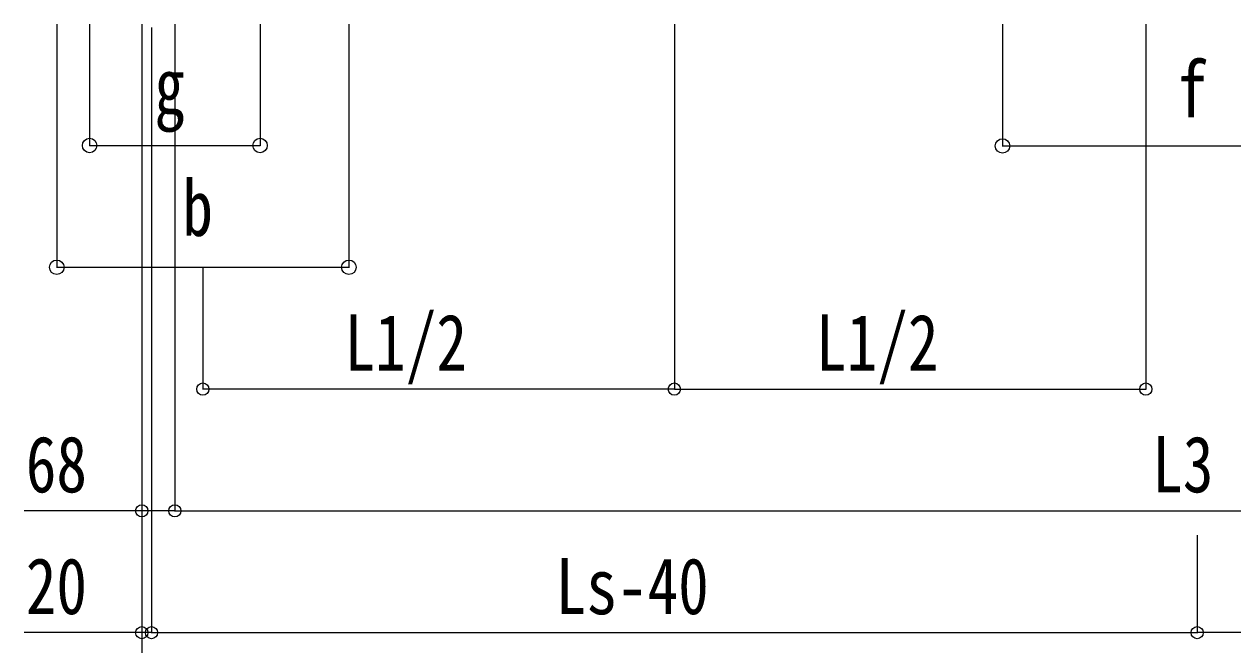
# Model space of a CAD drawing. Units: millimetres, scale not verified. Extents: x -14718 to 14718, y -10395 to 10395.
# Drawn here: x -6219 to -3736, y -6918 to -5644 of the extents above; entities that cross this region are included whole.
import ezdxf
from ezdxf.enums import TextEntityAlignment as Align

# ---------------------------------------------------------------- set-up
doc = ezdxf.new("R2010")
doc.units = ezdxf.units.MM
doc.header["$LTSCALE"] = 40
doc.layers.add('0-6_YKK_D', color=6, linetype='Continuous')
doc.styles.add('ＭＳ ゴシック', font='')
doc.styles.get('ＭＳ ゴシック').set_extended_font_data('MS Gothic')

msp = doc.modelspace()

# ---------------------------------------------------------------- linework, layer by layer
at = {"layer": '0-6_YKK_D'}
for p, q in [((-6151.58, -5643.58), (-6151.58, -6143.58)), ((-6084.08, -5643.58), (-6084.08, -5893.58)), ((-5977.08, -5643.58), (-5977.08, -7143.58)), ((-5977.08, -5643.58), (-5977.08, -6643.58)), ((-5977.08, -5644.58), (-5977.08, -6893.58)), ((-5957.08, -5650.51), (-5957.08, -6893.58)), ((-5909.08, -5643.58), (-5909.08, -6643.58)), ((-5734.08, -5643.58), (-5734.08, -5893.58)), ((-5551.58, -5643.58), (-5551.58, -6143.58)), ((-4883.08, -5643.58), (-4883.08, -6393.58)), ((-4883.08, -5643.58), (-4883.08, -6393.58)), ((-4209.08, -5643.58), (-4209.08, -5894.58)), ((-3914.58, -5643.58), (-3914.58, -6393.58)), ((-6084.08, -5892.58), (-5734.08, -5892.58)), ((-4209.08, -5893.58), (-3409.08, -5893.58)), ((-6151.58, -6142.58), (-5551.58, -6142.58)), ((-5909.08, -6144.58), (-5909.08, -6643.58)), ((-5851.58, -6144.58), (-5851.58, -6393.58)), ((-4883.08, -6392.58), (-5851.58, -6392.58)), ((-4883.08, -6392.58), (-3914.58, -6392.58)), ((-5909.08, -6642.58), (-1709.08, -6642.58)), ((-5957.08, -6692.58), (-5957.08, -6893.58)), ((-3809.08, -6692.58), (-3809.08, -6893.58)), ((-3809.08, -6692.58), (-3809.08, -6893.58)), ((-5957.08, -6892.58), (-3809.08, -6892.58)), ((-1661.08, -6892.58), (-3809.08, -6892.58))]:
    msp.add_line(p, q, dxfattribs=at)
for points in [[(-5909.08, -6642.58), (-5977.08, -6642.58), (-6218.54, -6642.58)], [(-5957.08, -6892.58), (-5977.08, -6892.58), (-6218.54, -6892.58)]]:
    msp.add_lwpolyline(points, dxfattribs=at)
for centre, radius in [((-6084.08, -5892.58), 14.88), ((-5734.08, -5892.58), 14.88), ((-4209.08, -5893.58), 14.88), ((-6151.58, -6142.58), 14.88), ((-5551.58, -6142.58), 14.88), ((-5851.58, -6392.58), 12.5), ((-4883.08, -6392.58), 12.5), ((-4883.08, -6392.58), 12.5), ((-3914.58, -6392.58), 12.5), ((-5977.08, -6642.58), 12.5), ((-5909.08, -6642.58), 12.5), ((-5909.08, -6642.58), 12.5), ((-5977.08, -6892.58), 12.5), ((-5957.08, -6892.58), 12.5), ((-5957.08, -6892.58), 12.5), ((-3809.08, -6892.58), 12.5), ((-3809.08, -6892.58), 12.5)]:
    msp.add_circle(centre, radius, dxfattribs=at)

# ---------------------------------------------------------------- texts
at = {"layer": '0-6_YKK_D', "style": 'ＭＳ ゴシック', "width": 0.8}
for s, p in [('f', (-3851.08, -5869.58)), ('g', (-5951.08, -5862.58)), ('b', (-5893.58, -6112.58)), ('L1/2', (-5560.53, -6389.25)), ('L1/2', (-4592.03, -6389.25)), ('68', (-6215.21, -6639.25)), ('L3', (-3901.48, -6639.25)), ('20', (-6215.21, -6889.25)), ('Ls-40', (-5126.68, -6889.25))]:
    msp.add_text(s, height=115.5, dxfattribs=at).set_placement(p, align=Align.BOTTOM_LEFT)

doc.saveas('drawing.dxf')
